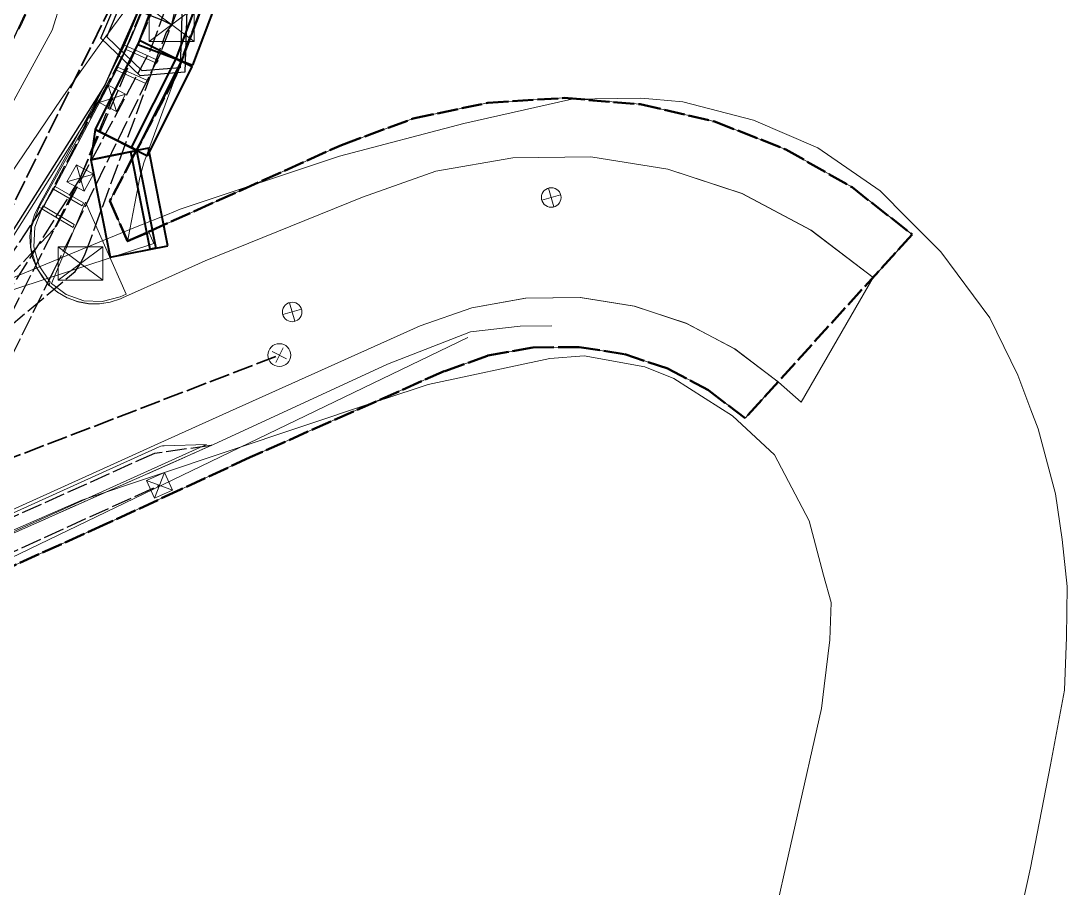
# Model space of a CAD drawing. Header units: metres. Extents: x 105014 to 106600, y 111320 to 118425.
# Drawn here: x 105698.1 to 105762.3, y 113754.6 to 113807.8 of the extents above; entities that cross this region are included whole.
import ezdxf

# ---------------------------------------------------------------- set-up
doc = ezdxf.new("R2010")
doc.units = ezdxf.units.M
doc.linetypes.add('DASHDOT', pattern=[3.556, 2.54, -0.508, 0, -0.508])
doc.linetypes.add('DASHED', pattern=[1.524, 1.27, -0.254])
for name, color, linetype, lineweight in [('00-BASE-LIMITE', 7, 'DASHED', 50), ('00-BASE-UE', 42, 'DASHED', 25), ('10-PAV-BOCACALLE', 9, 'CONTINUOUS', 13), ('10-PAV-CALZADA-MIXTA', 8, 'CONTINUOUS', 30), ('10-PAV-SARDINEL', 252, 'CONTINUOUS', 13), ('20-EP-ZONA-DURA', 253, 'CONTINUOUS', 13), ('20-EP-ZONA-VERDE', 84, 'CONTINUOUS', 13), ('30-RED-ENEL-NODOS', 11, 'CONTINUOUS', 13), ('30-RED-ENEL-PROY', 1, 'DASHED', 25), ('30-RED-ETB-CAMARA', 151, 'CONTINUOUS', 13), ('30-RED-ETB-EXIST', 145, 'CONTINUOUS', 13), ('30-RED-ETB-PROY', 5, 'DASHED', 25), ('30-RED-MOVISTAR-PROY', 4, 'DASHED', 25), ('30-RED-VANTI-EXIST', 52, 'CONTINUOUS', 13), ('30-RED-VANTI-PROY', 2, 'DASHED', 25), ('30-RED-VANTI-RETIRO', 8, 'DASHDOT', 13), ('35-RH-ACUE-MENOR-PROY', 5, 'DASHED', 25), ('35-RH-ACUE-PJ-POZOS', 30, 'CONTINUOUS', 30), ('35-RH-PLUV-NODOS', 94, 'CONTINUOUS', 13), ('36-RH-SAN-COLECTOR-PROY', 6, 'DASHED', 35), ('36-RH-SAN-POZOS', 216, 'CONTINUOUS', 13), ('50-EST-MURO-CONTENCION', 34, 'CONTINUOUS', 40), ('60-PREDIAL-LOTE', 42, 'CONTINUOUS', 13)]:
    doc.layers.add(name, color=color, linetype=linetype, lineweight=lineweight)

# ---------------------------------------------------------------- blocks, each defined once
blk = doc.blocks.new('CAM_ETB_T_13')
for p, q in [((-1.375, -1.025), (1.375, 1.025)), ((-1.375, 1.025), (1.375, -1.025))]:
    blk.add_line(p, q)
blk.add_lwpolyline([(-1.375, -1.025), (1.375, -1.025), (1.375, 1.025), (-1.375, 1.025)], close=True)
blk = doc.blocks.new('CAJA_ENEL')
for p, q in [((-0.6, -0.6), (0.6, 0.6)), ((-0.6, 0.6), (0.6, -0.6))]:
    blk.add_line(p, q)
blk.add_lwpolyline([(-0.6, -0.6), (0.6, -0.6), (0.6, 0.6), (-0.6, 0.6)], close=True)
blk = doc.blocks.new('POZO_SAN')
for p, q in [((-0.5, 0), (0.5, 0)), ((0, -0.5), (0, 0.5))]:
    blk.add_line(p, q)
blk.add_circle((0, 0), 0.7)
blk = doc.blocks.new('POZO_PLUV')
for p, q in [((-0.42, -0.42), (0.42, 0.42)), ((-0.42, 0.42), (0.42, -0.42))]:
    blk.add_line(p, q)
blk.add_circle((0, 0), 0.6)

msp = doc.modelspace()

# ---------------------------------------------------------------- linework, layer by layer
at = {"layer": '00-BASE-LIMITE'}
msp.add_lwpolyline([(105709.6445, 113809.7547), (105707.6327, 113804.4377), (105705.0923, 113799.6115), (105703.5955, 113796.7681), (105704.6833, 113794.2969), (105705.9639, 113794.8705), (105717.7951, 113800.1891), (105722.1886, 113801.8144), (105726.7714, 113802.7851), (105731.4465, 113803.0806), (105736.1151, 113802.6947), (105740.6782, 113801.6354), (105745.0394, 113799.9253), (105749.1063, 113797.6006), (105752.7929, 113794.7103), (105742.5443, 113783.4341), (105740.3064, 113785.1512), (105737.8149, 113786.4737), (105735.1387, 113787.3651), (105732.3518, 113787.8007), (105729.5313, 113787.7685), (105726.7551, 113787.2693), (105724.0999, 113786.3171), (105712.1999, 113781.0411), (105707.9181, 113779.0533), (105703.3987, 113776.9685), (105692.6003, 113772.0835)], dxfattribs=at)
at = {"layer": '00-BASE-UE'}
msp.add_lwpolyline([(105709.6445, 113809.7547), (105707.6327, 113804.4377), (105705.0923, 113799.6115), (105703.5955, 113796.7681), (105704.6833, 113794.2969), (105705.9639, 113794.8705), (105717.7951, 113800.1891), (105722.1886, 113801.8144), (105726.7714, 113802.7851), (105731.4465, 113803.0806), (105736.1151, 113802.6947), (105740.6782, 113801.6354), (105745.0394, 113799.9253), (105749.1063, 113797.6006), (105752.7929, 113794.7103), (105742.5443, 113783.4341), (105740.3064, 113785.1512), (105737.8149, 113786.4737), (105735.1387, 113787.3651), (105732.3518, 113787.8007), (105729.5313, 113787.7685), (105726.7551, 113787.2693), (105724.0999, 113786.3171), (105712.1999, 113781.0411), (105707.9181, 113779.0533), (105703.3987, 113776.9685), (105692.6003, 113772.0835)], dxfattribs=at)
at = {"layer": '10-PAV-BOCACALLE'}
msp.add_lwpolyline([(105691.5191, 113785.2879), (105703.2793, 113803.8744), (105699.2585, 113796.5071), (105698.9613, 113795.9063), (105698.7687, 113795.2643), (105698.686, 113794.5991), (105698.7155, 113793.9294), (105698.8565, 113793.2741), (105699.1049, 113792.6516), (105699.4538, 113792.0792), (105699.8934, 113791.5732), (105700.4113, 113791.1477), (105700.993, 113790.8147), (105701.6221, 113790.5835), (105702.2811, 113790.4606), (105702.9513, 113790.4494), (105703.6139, 113790.5504), (105704.2504, 113790.7606), (105704.323, 113790.7919), (105704.3653, 113790.8105), (105707.2165, 113792.0926), (105709.4397, 113793.0923), (105719.0781, 113796.9883), (105723.5903, 113798.5843), (105728.3035, 113799.4165), (105733.0895, 113799.4621), (105737.8177, 113798.7199), (105742.3595, 113797.2101), (105746.5911, 113794.9739), (105750.3973, 113792.0721), (105750.4019, 113792.0681), (105745.9871, 113784.4161), (105744.6037, 113785.6409), (105744.5993, 113785.6451), (105741.9292, 113787.6807), (105738.9606, 113789.2494), (105735.7745, 113790.3086), (105732.4575, 113790.8292), (105729.1001, 113790.7972), (105725.7937, 113790.2134), (105722.6283, 113789.0937), (105710.9391, 113783.8371), (105706.5325, 113781.8555), (105703.8301, 113780.636), (105694.3394, 113776.3489)], dxfattribs=at)
at = {"layer": '10-PAV-CALZADA-MIXTA'}
for points in [[(105723.2638, 113918.9027), (105722.0794, 113903.3392), (105720.2589, 113887.8373), (105714.7423, 113847.9323), (105714.6765, 113847.4701), (105714.1065, 113843.4969), (105713.8117, 113841.4905), (105713.2969, 113838.1411), (105712.8541, 113835.4411), (105712.2773, 113832.1947), (105711.7203, 113829.3373), (105711.0281, 113826.1295), (105710.3249, 113823.2031), (105709.4707, 113820.0243), (105708.5815, 113817.0721), (105706.1745, 113810.3752), (105703.2793, 113803.8744), (105691.5191, 113785.2879)], [(105696.9613, 113805.1458), (105700.1888, 113812.1383)]]:
    msp.add_lwpolyline(points, dxfattribs=at)
at = {"layer": '10-PAV-SARDINEL'}
for points in [[(105691.5191, 113785.2879), (105703.2793, 113803.8744), (105703.6448, 113804.6278), (105704.0037, 113805.3844), (105704.356, 113806.1441), (105704.7016, 113806.9069), (105705.0407, 113807.6726), (105705.373, 113808.4412)], [(105705.557, 113808.3626), (105705.2239, 113807.5924), (105704.8842, 113806.8251), (105704.5378, 113806.0608), (105704.1848, 113805.2995), (105703.8251, 113804.5414), (105703.4592, 113803.7871), (105703.4525, 113803.7744), (105703.4483, 113803.7675), (105691.6881, 113785.181)], [(105698.4475, 113808.1721), (105698.2417, 113807.7354), (105698.0346, 113807.3021)]]:
    msp.add_lwpolyline(points, dxfattribs=at)
at = {"layer": '20-EP-ZONA-DURA'}
for points in [[(105709.6445, 113809.7547), (105707.6327, 113804.4377), (105705.0923, 113799.6115), (105703.5955, 113796.7681), (105704.6833, 113794.2969), (105705.9639, 113794.8705), (105717.7951, 113800.1891), (105722.1886, 113801.8144), (105726.7714, 113802.7851), (105731.4465, 113803.0806), (105736.1151, 113802.6947), (105740.6782, 113801.6354), (105745.0394, 113799.9253), (105749.1063, 113797.6006), (105752.7929, 113794.7103), (105750.3961, 113792.0732), (105746.59, 113794.9747), (105742.3585, 113797.2107), (105737.8169, 113798.7203), (105733.0888, 113799.4624), (105728.3031, 113799.4166), (105723.5901, 113798.5844), (105719.0781, 113796.9883), (105709.4397, 113793.0923), (105707.2165, 113792.0926), (105704.3653, 113790.8105), (105704.323, 113790.7919), (105704.2504, 113790.7606), (105703.6079, 113790.549), (105702.939, 113790.4488), (105702.2628, 113790.4627), (105701.5985, 113790.5903), (105700.9653, 113790.8281), (105700.3812, 113791.1692), (105699.863, 113791.6038), (105699.9339, 113791.7775), (105699.2598, 113792.7805), (105698.9347, 113793.9444), (105698.9914, 113795.1515), (105699.4243, 113796.2798), (105701.3341, 113795.1267), (105701.4119, 113795.3133), (105699.5264, 113796.4518), (105700.1373, 113797.486), (105701.8911, 113796.4611), (105701.9695, 113796.6467), (105700.2374, 113797.6586), (105703.9907, 113804.794), (105705.8025, 113803.9663), (105705.8957, 113804.1435), (105704.0765, 113804.9741), (105704.5822, 113806.0629), (105706.4555, 113805.2071), (105706.5489, 113805.3843), (105704.6657, 113806.2447), (105704.6629, 113806.2459), (105704.8543, 113806.6671), (105706.8638, 113811.4632)], [(105694.3394, 113776.3489), (105703.8301, 113780.636), (105706.5325, 113781.8555), (105710.9391, 113783.8371), (105722.6283, 113789.0937), (105725.789, 113790.2121), (105729.0905, 113790.7962), (105732.4431, 113790.8301), (105735.7557, 113790.3129), (105738.9384, 113789.2587), (105741.9047, 113787.696), (105744.5741, 113785.6674), (105744.5741, 113785.6674), (105742.5443, 113783.4341), (105740.3064, 113785.1512), (105737.8149, 113786.4737), (105735.1387, 113787.3651), (105732.3518, 113787.8007), (105729.5313, 113787.7685), (105726.7551, 113787.2693), (105724.0999, 113786.3171), (105712.1999, 113781.0411), (105707.9181, 113779.0533), (105703.3987, 113776.9685), (105692.6003, 113772.0835)]]:
    msp.add_lwpolyline(points, dxfattribs=at)
for points in [[(105702.0983, 113796.6949), (105700.0107, 113791.6975), (105700.9218, 113791.019), (105701.9928, 113790.6401), (105703.1279, 113790.5946), (105704.2257, 113790.8865), (105704.5835, 113791.0485), (105702.0983, 113796.6949)], [(105695.2709, 113776.5497), (105695.7039, 113775.5913), (105709.5159, 113781.8299), (105706.9177, 113781.7437), (105706.814, 113781.7335), (105706.7125, 113781.7099), (105706.6149, 113781.6733), (105695.2709, 113776.5497)]]:
    msp.add_lwpolyline(points, close=True, dxfattribs=at)
at = {"layer": '20-EP-ZONA-VERDE'}
for points in [[(105706.8638, 113811.4632), (105704.8543, 113806.6671), (105704.6629, 113806.2459), (105704.4837, 113806.3277), (105704.4811, 113806.3289), (105704.6697, 113806.7445), (105706.6793, 113811.5405), (105706.8638, 113811.4632)], [(105704.6629, 113806.2459), (105704.5797, 113806.0641), (105704.5822, 113806.0629), (105704.0765, 113804.9741), (105704.0719, 113804.9767), (105703.9861, 113804.7961), (105703.9907, 113804.794), (105700.2374, 113797.6586), (105700.2143, 113797.6721), (105700.1135, 113797.4999), (105700.1373, 113797.486), (105699.5264, 113796.4518), (105699.4993, 113796.4681), (105699.3957, 113796.2971), (105699.2531, 113796.3831), (105699.2815, 113796.4313), (105702.0235, 113801.3054), (105704.4837, 113806.3277), (105704.6629, 113806.2459)], [(105704.6657, 113806.2447), (105704.5822, 113806.0629), (105704.5797, 113806.0641), (105704.6629, 113806.2459), (105704.6657, 113806.2447)], [(105706.5489, 113805.3843), (105706.4555, 113805.2071), (105704.5822, 113806.0629), (105704.6657, 113806.2447), (105706.5489, 113805.3843)], [(105704.0765, 113804.9741), (105703.9907, 113804.794), (105703.9861, 113804.7961), (105704.0719, 113804.9767), (105704.0765, 113804.9741)], [(105705.8957, 113804.1435), (105705.8025, 113803.9663), (105703.9907, 113804.794), (105704.0765, 113804.9741), (105705.8957, 113804.1435)], [(105700.2374, 113797.6586), (105700.1373, 113797.486), (105700.1135, 113797.4999), (105700.2143, 113797.6721), (105700.2374, 113797.6586)], [(105701.9695, 113796.6467), (105701.8911, 113796.4611), (105700.1373, 113797.486), (105700.2374, 113797.6586), (105701.9695, 113796.6467)], [(105699.3957, 113796.2971), (105699.4243, 113796.2798), (105698.9914, 113795.1515), (105698.9347, 113793.9444), (105699.2598, 113792.7805), (105699.9339, 113791.7775), (105699.8511, 113791.5747), (105699.1071, 113792.6353), (105698.7411, 113793.8781), (105698.7916, 113795.1726), (105699.2531, 113796.3831), (105699.3957, 113796.2971)], [(105699.5264, 113796.4518), (105699.4529, 113796.3285), (105699.4243, 113796.2798), (105699.3957, 113796.2971), (105699.4993, 113796.4681), (105699.5264, 113796.4518)], [(105701.4119, 113795.3133), (105701.3341, 113795.1267), (105699.4243, 113796.2798), (105699.4529, 113796.3285), (105699.5264, 113796.4518), (105701.4119, 113795.3133)], [(105704.5835, 113791.0485), (105704.2257, 113790.8865), (105703.1278, 113790.5945), (105701.9927, 113790.6401), (105700.9218, 113791.0191), (105700.0107, 113791.6975), (105702.0983, 113796.6949), (105704.5835, 113791.0485)], [(105695.7039, 113775.5913), (105695.2709, 113776.5497), (105706.6149, 113781.6733), (105706.7125, 113781.7099), (105706.814, 113781.7335), (105706.9177, 113781.7437), (105709.5159, 113781.8299), (105695.7039, 113775.5913)]]:
    msp.add_lwpolyline(points, close=True, dxfattribs=at)
at = {"layer": '30-RED-ENEL-PROY'}
for points in [[(105701.7775, 113798.1701), (105714.4071, 113827.3727)], [(105701.7775, 113798.1701), (105703.7437, 113803.0541)], [(105687.1167, 113769.3391), (105701.7775, 113798.1701)], [(105701.7775, 113798.1701), (105693.6433, 113785.2791)], [(105692.6451, 113772.9645), (105706.6341, 113779.3201)]]:
    msp.add_lwpolyline(points, dxfattribs=at)
at = {"layer": '30-RED-ETB-EXIST'}
msp.add_lwpolyline([(105691.888, 113772.376), (105692.81, 113772.599), (105725.545, 113788.381)], dxfattribs=at)
at = {"layer": '30-RED-ETB-PROY'}
for points in [[(105707.384, 113807.576), (105707.531, 113808.197), (105717.026, 113848.824), (105717.166, 113849.496)], [(105691.518, 113813.801), (105706.819, 113807.845), (105707.384, 113807.576)], [(105701.795, 113792.926), (105702.088, 113793.515), (105707.041, 113807.071), (105707.384, 113807.576)], [(105692.252, 113784.594), (105692.724, 113785.105), (105701.467, 113792.444), (105701.795, 113792.926)]]:
    msp.add_lwpolyline(points, dxfattribs=at)
at = {"layer": '30-RED-MOVISTAR-PROY'}
msp.add_lwpolyline([(105665.0309, 113757.36), (105700.2977, 113795.1865), (105706.0905, 113806.0253), (105711.4899, 113820.8561), (105721.1683, 113882.1502)], dxfattribs=at)
at = {"layer": '30-RED-VANTI-EXIST'}
for points in [[(105709.9483, 113781.8195), (105720.6113, 113786.7455), (105725.7081, 113788.7329), (105728.7459, 113789.0743), (105730.6871, 113789.0955)], [(105690.8139, 113773.3531), (105695.8653, 113775.5869), (105709.81, 113781.7583)], [(105709.81, 113781.7583), (105709.9483, 113781.8195)]]:
    msp.add_lwpolyline(points, dxfattribs=at)
at = {"layer": '30-RED-VANTI-PROY'}
for points in [[(105673.5258, 113766.1676), (105674.3509, 113766.9183), (105687.5483, 113780.3173), (105693.7847, 113787.9033), (105699.5411, 113796.4419), (105704.5447, 113806.0343), (105707.0653, 113812.0751), (105709.4217, 113818.9333), (105712.7867, 113834.2455), (105714.0181, 113841.3425), (105716.0761, 113855.6513), (105717.3825, 113865.7933), (105719.4105, 113880.8569), (105721.1805, 113893.5495), (105722.3117, 113904.2299), (105723.0949, 113915.2215)], [(105709.81, 113781.7583), (105706.3219, 113781.2709), (105694.4721, 113775.9419), (105690.8139, 113773.3531)], [(105709.8269, 113781.7607), (105709.81, 113781.7583)]]:
    msp.add_lwpolyline(points, dxfattribs=at)
at = {"layer": '30-RED-VANTI-RETIRO'}
for points in [[(105690.8139, 113773.3531), (105695.8653, 113775.5869), (105709.81, 113781.7583)], [(105709.81, 113781.7583), (105709.9483, 113781.8195)]]:
    msp.add_lwpolyline(points, dxfattribs=at)
at = {"layer": '35-RH-ACUE-MENOR-PROY'}
msp.add_lwpolyline([(105725.9112, 113936.9908), (105724.1511, 113899.9751), (105720.7822, 113885.1644), (105719.7752, 113871.5093), (105713.9404, 113830.3574), (105711.698, 113818.5596), (105706.6499, 113805.7313), (105700.1008, 113792.4003), (105691.1917, 113774.2351)], dxfattribs=at)
at = {"layer": '35-RH-ACUE-PJ-POZOS'}
for points in [[(105708.3978, 113811.0234), (105708.1848, 113804.6553), (105705.4538, 113804.4418), (105703.0439, 113806.7566), (105704.8918, 113811.1009), (105708.3978, 113811.0234)], [(105708.0878, 113810.7302), (105707.8939, 113804.9335), (105705.5646, 113804.7514), (105703.401, 113806.8296), (105705.0883, 113810.7965), (105708.0878, 113810.7302)]]:
    msp.add_lwpolyline(points, close=True, dxfattribs=at)
at = {"layer": '36-RH-SAN-COLECTOR-PROY'}
for points in [[(105697.1418, 113795.4714), (105705.9173, 113813.3054)], [(105689.8164, 113778.0145), (105713.987, 113787.302)]]:
    msp.add_lwpolyline(points, dxfattribs=at)
at = {"layer": '50-EST-MURO-CONTENCION'}
for points in [[(105708.6794, 113805.0847), (105710.8248, 113810.7986), (105707.4491, 113812.0563), (105705.3082, 113806.3505), (105708.6794, 113805.0847)], [(105707.9772, 113805.3483), (105707.6496, 113805.4714), (105709.794, 113811.1826), (105710.1219, 113811.0604), (105707.9772, 113805.3483)], [(105705.9002, 113799.538), (105708.6394, 113804.9922), (105705.4162, 113806.6008), (105702.6824, 113801.1541), (105705.9002, 113799.538)], [(105705.23, 113799.8746), (105704.9172, 113800.0317), (105707.6552, 113805.4834), (105707.9684, 113805.3271), (105705.23, 113799.8746)], [(105702.6824, 113801.1541), (105702.426, 113799.2899), (105705.2505, 113799.8602), (105705.2306, 113799.8743), (105702.6824, 113801.1541)], [(105707.15, 113794.0172), (105705.9571, 113800.0029), (105702.426, 113799.2899), (105703.6185, 113793.3134), (105707.15, 113794.0172)], [(105706.4145, 113793.8706), (105706.0712, 113793.8022), (105704.8788, 113799.7852), (105705.2219, 113799.8544), (105706.4145, 113793.8706)]]:
    msp.add_lwpolyline(points, close=True, dxfattribs=at)
at = {"layer": '60-PREDIAL-LOTE'}
msp.add_lwpolyline([(105704.8182, 113795.0071), (105704.6766, 113794.2622), (105705.9937, 113794.8038), (105706.2865, 113794.1544), (105695.2415, 113790.5334), (105693.6854, 113790.0246), (105689.1959, 113788.5567), (105696.8729, 113797.4942), (105697.1782, 113797.9452), (105697.4366, 113798.3268), (105700.6073, 113803.0097), (105701.5737, 113804.3704), (105702.9431, 113806.2987), (105705.3338, 113809.5487), (105707.787, 113812.7596), (105710.2948, 113815.9316), (105712.8574, 113819.0486), (105712.976, 113819.1878), (105711.5218, 113814.8881), (105709.6444, 113809.7547), (105707.6327, 113804.4377), (105705.6683, 113799.1012), (105705.4248, 113798.1987), (105704.8182, 113795.0071)], close=True, dxfattribs=at)
for points in [[(105695.597, 113799.1088), (105700.0544, 113807.237), (105701.7088, 113812.5409)], [(105705.3338, 113809.5487), (105702.9431, 113806.2987), (105701.5737, 113804.3704), (105700.6073, 113803.0097), (105697.4366, 113798.3268)], [(105697.4342, 113791.965), (105704.8182, 113795.0071), (105705.2655, 113795.1914), (105707.1266, 113795.9405), (105707.8989, 113796.2514), (105717.6834, 113799.5023), (105725.3034, 113801.5131), (105731.9279, 113803.0165), (105736.1452, 113803.0623), (105736.882, 113802.9981), (105738.7249, 113802.8374), (105743.0641, 113801.7262), (105747.0196, 113800.0196), (105750.8357, 113797.3856), (105752.5026, 113795.6923), (105754.5514, 113793.644), (105757.5564, 113789.6012), (105757.5564, 113789.6012), (105759.2815, 113786.0663), (105760.0759, 113783.9474), (105760.5142, 113782.7784), (105761.5756, 113778.7883), (105762.0038, 113775.9851), (105762.2948, 113773.1011), (105762.2684, 113770.0055), (105762.1282, 113766.7578), (105761.2815, 113762.1673), (105760.0523, 113755.8528), (105756.1115, 113737.9283)], [(105740.776, 113737.0049), (105747.2416, 113765.6157), (105747.4047, 113766.9936), (105747.7412, 113769.8356), (105747.8365, 113772.1375), (105747.3602, 113773.8044), (105746.4871, 113777.1381), (105744.3439, 113781.1863), (105741.7742, 113783.5741), (105740.1094, 113784.6365), (105738.1717, 113785.8731), (105736.4064, 113786.5838), (105732.6758, 113787.2585), (105730.5724, 113787.0997), (105723.1111, 113785.5122), (105722.3763, 113785.2666), (105719.7532, 113784.3899), (105701.878, 113778.4161), (105691.8556, 113774.0354)]]:
    msp.add_lwpolyline(points, dxfattribs=at)

# ---------------------------------------------------------------- block references
at = {"layer": '30-RED-ENEL-NODOS'}
for p, rotation in [((105703.7436, 113803.054), 62.6), ((105701.7774, 113798.1701), 61), ((105706.634, 113779.3201), 24.2)]:
    msp.add_blockref('CAJA_ENEL', p, dxfattribs=dict(at, rotation=rotation))
at = {"layer": '30-RED-ETB-CAMARA'}
for p in [(105707.384, 113807.576), (105701.795, 113792.926)]:
    msp.add_blockref('CAM_ETB_T_13', p, dxfattribs=at)
at = {"layer": '35-RH-PLUV-NODOS', "rotation": 241}
for p in [(105730.66, 113796.977), (105714.772, 113789.951)]:
    msp.add_blockref('POZO_PLUV', p, dxfattribs=at)
at = {"layer": '36-RH-SAN-POZOS', "rotation": 243}
msp.add_blockref('POZO_SAN', (105713.9876, 113787.3042), dxfattribs=at)

doc.saveas('drawing.dxf')
